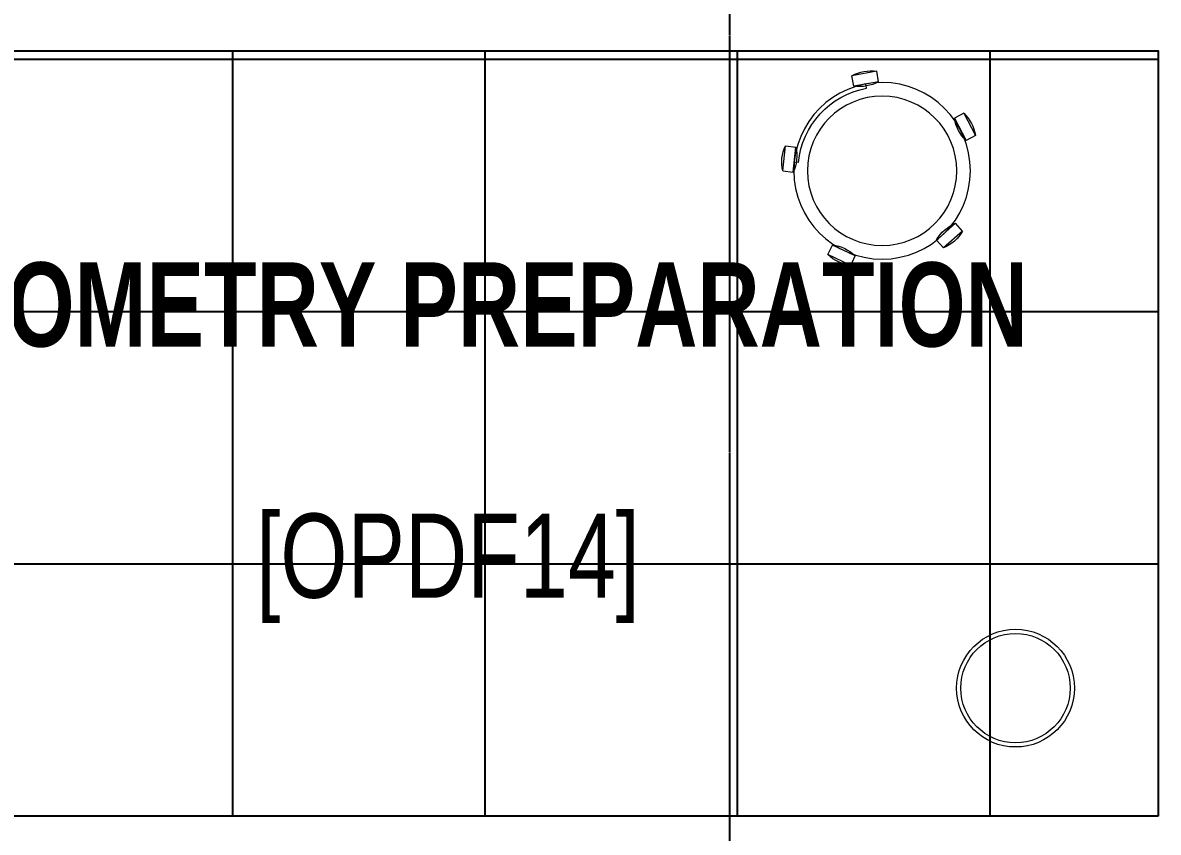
# Model space of a CAD drawing. Extents: x -178977 to 231842, y -29287 to 19916.
# Drawn here: x 17577 to 20276, y -8768 to -6843 of the extents above; entities that cross this region are included whole.
import ezdxf

# ---------------------------------------------------------------- set-up
doc = ezdxf.new("R2010")
doc.units = 0
doc.header["$LTSCALE"] = 0.25
doc.linetypes.add('DASHDOT', pattern=[25.4, 12.7, -6.35, 0, -6.35])
doc.linetypes.add('HIDDEN', pattern=[9.525, 6.35, -3.175])
for name, color, linetype, lineweight in [('01-First Floor-FUR$0$72_EGR_BASE_TEXT', 252, 'Continuous', 5), ('01-First Floor-FUR$0$LOADING', 253, 'Continuous', 5), ('01-First Floor-FUR$0$Walls', 251, 'Continuous', 5), ('E-LITE-CLNG-CNDT', 6, 'DASHDOT', 35), ('E-POWR-FLOR-CNDT', 6, 'HIDDEN', 25)]:
    doc.layers.add(name, color=color, linetype=linetype, lineweight=lineweight)
doc.layers.add('01-First Floor-FUR$0$FALSE CEILING', color=251, linetype='Continuous')
doc.styles.add('01-First Floor-FUR$0$X3G_ENTITY_9EC9', font='swisscl.ttf', dxfattribs={"height": 0.2})
doc.styles.add('01-First Floor-FUR$0$X3G_ENTITY_9F38', font='swisscl.ttf', dxfattribs={"height": 0.2})

# ---------------------------------------------------------------- blocks, each defined once
blk = doc.blocks.new('01-First Floor-FUR$0$WM00001-P')
at = {"layer": '01-First Floor-FUR$0$LOADING'}
for radius in [0.14, 0.13]:
    blk.add_circle((0, 0), radius, dxfattribs=at)
blk = doc.blocks.new('01-First Floor-FUR$0$HF10037B-P')
at = {"layer": '01-First Floor-FUR$0$LOADING'}
for p, q in [((0.2459, 0.134), (0.1859, 0.134)), ((0.1859, 0.134), (0.1859, 0.109)), ((0.2459, 0.109), (0.1859, 0.109)), ((0.2459, 0.134), (0.2459, 0.109)), ((0, 0), (-0.0142, -0.0583)), ((0, 0), (0.0243, -0.0059)), ((0.0243, -0.0059), (0.01, -0.0642)), ((0.4071, -0.0094), (0.431, -0.0018)), ((0.4071, -0.0094), (0.4255, -0.0665)), ((0.431, -0.0018), (0.4493, -0.0589)), ((0.4069, -0.0417), (0.4165, -0.0387)), ((-0.0142, -0.0583), (0.01, -0.0642)), ((0.4255, -0.0665), (0.4493, -0.0589)), ((0.0524, -0.2725), (0.0674, -0.2525)), ((0.0674, -0.2525), (0.1154, -0.2885)), ((0.3125, -0.2897), (0.362, -0.2558)), ((0.3267, -0.268), (0.3323, -0.2763)), ((0.3761, -0.2764), (0.362, -0.2558)), ((0.0524, -0.2725), (0.1004, -0.3085)), ((0.1004, -0.3085), (0.1154, -0.2885)), ((0.3266, -0.3103), (0.3125, -0.2897)), ((0.3266, -0.3103), (0.3761, -0.2764))]:
    blk.add_line(p, q, dxfattribs=at)
for radius in [0.21, 0.1775]:
    blk.add_circle((0.2161, -0.1014), radius, dxfattribs=at)
for centre, radius, start, end in [((0.2159, 0.0465), 0.0925, 71.0754, 108.9246), ((0.2159, 0.1965), 0.0925, 251.0754, 288.9246), ((0.0779, -0.0499), 0.0925, 147.3419, 185.1912), ((-0.0678, -0.0143), 0.0925, 327.3419, 5.1912), ((0.4996, -0.0113), 0.0925, 178.8412, 216.6904), ((0.3568, -0.057), 0.0925, 358.8412, 36.6904), ((0.2161, -0.1014), 0.2, 303.6037, 17.3657), ((0.0389, -0.3404), 0.0925, 34.1875, 72.0368), ((0.3867, -0.3449), 0.0925, 105.5121, 143.3614), ((0.1289, -0.2205), 0.0925, 214.1875, 252.0368), ((0.3019, -0.2212), 0.0925, 285.5121, 323.3614)]:
    blk.add_arc(centre, radius, start, end, dxfattribs=at)
blk = doc.blocks.new('01-First Floor-FUR')
at = {"layer": '01-First Floor-FUR$0$FALSE CEILING', "linetype": 'Continuous'}
for p, q in [((18076, -8730), (18076, -6910)), ((18676, -8730), (18676, -6910)), ((19276, -8730), (19276, -6910)), ((19876, -8730), (19876, -6910)), ((16276, -6930), (20276, -6930)), ((16276, -7530), (20276, -7530)), ((16276, -8130), (20276, -8130))]:
    blk.add_line(p, q, dxfattribs=at)
at = {"layer": '01-First Floor-FUR$0$FALSE CEILING'}
blk.add_lwpolyline([(20276, -8730), (16276, -8730), (16276, -6910), (20276, -6910)], close=True, dxfattribs=at)
at = {"layer": '01-First Floor-FUR$0$Walls'}
for p, q in [((20276, -6910), (16276, -6910)), ((20276, -6910), (20276, -8730)), ((20276, -8730), (16276, -8730))]:
    blk.add_line(p, q, dxfattribs=at)
at = {"layer": '01-First Floor-FUR$0$LOADING', "extrusion": (-2.79672e-08, -3.6788e-07, -1), "xscale": 1000.000000000001, "yscale": 1000.000000000001, "zscale": 1000.000000000001, "rotation": 62.02830383052903}
blk.add_blockref('01-First Floor-FUR$0$HF10037B-P', (-19810.4, -7338.8, 0.1), dxfattribs=at)
at = {"layer": '01-First Floor-FUR$0$LOADING', "extrusion": (-3.71182e-07, 7.42363e-07, -1), "xscale": -1000.000000000008, "yscale": 1000.000000000008, "zscale": 1000.000000000004, "rotation": 269.9999999975416}
blk.add_blockref('01-First Floor-FUR$0$WM00001-P', (-19936.6, -8425.4, 0.1), dxfattribs=at)
at = {"layer": '01-First Floor-FUR$0$72_EGR_BASE_TEXT', "char_height": 200, "attachment_point": 2}
for s, insert, style in [('{\\fSwis721 LtCn BT|b1|i0|c0|p34;OPTOMETRY PREPARATION}', (18542.5, -7413.3, 0), '01-First Floor-FUR$0$X3G_ENTITY_9EC9'), ('[OPDF14]', (18587.7, -8010.5, 0), '01-First Floor-FUR$0$X3G_ENTITY_9F38')]:
    blk.add_mtext(s, dxfattribs=dict(at, insert=insert, style=style))

msp = doc.modelspace()

# ---------------------------------------------------------------- linework, layer by layer
at = {"layer": 'E-POWR-FLOR-CNDT'}
msp.add_lwpolyline([(19478, -2933.7), (19285.7, -3126.1, 0.198912), (19256.4, -3196.8), (19256.4, -8830)], format="xyb", dxfattribs=at)

# ---------------------------------------------------------------- block references
at = {"layer": 'E-LITE-CLNG-CNDT'}
msp.add_blockref('01-First Floor-FUR', (0, 0), dxfattribs=at)

doc.saveas('drawing.dxf')
